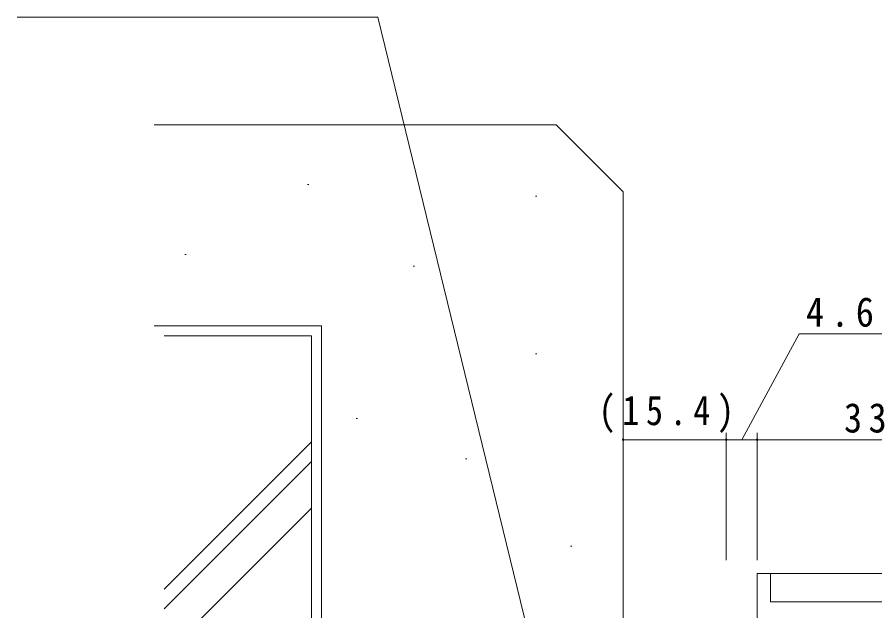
# Model space of a CAD drawing. Units: millimetres, scale not verified. Extents: x -594 to 539, y -420 to 386.
# Drawn here: x -114.4 to 13.6, y -95.6 to -6.9 of the extents above; entities that cross this region are included whole.
import ezdxf

# ---------------------------------------------------------------- set-up
doc = ezdxf.new("R2010")
doc.units = ezdxf.units.MM
doc.header["$LTSCALE"] = 2
for name, color, linetype, lineweight in [('0-3_YKK_11', 7, 'Continuous', 9), ('0-4_YKK_12', 2, 'Continuous', 9), ('0-5_YSS_K', 3, 'Continuous', 9), ('0-7_YKK_D', 6, 'Continuous', 9)]:
    doc.layers.add(name, color=color, linetype=linetype, lineweight=lineweight)
doc.styles.add('ＭＳ ゴシック', font='')
doc.styles.get('ＭＳ ゴシック').set_extended_font_data('MS Gothic')

msp = doc.modelspace()

# ---------------------------------------------------------------- linework, layer by layer
at = {"layer": '0-3_YKK_11'}
for p, q in [((-4, -90), (-4, -98)), ((-2, -90), (-4, -90)), ((-2, -94.2), (-2, -90)), ((29, -94.2), (-2, -94.2))]:
    msp.add_line(p, q, dxfattribs=at)
at = {"layer": '0-4_YKK_12'}
msp.add_line((-2.3, -90), (146.5, -90), dxfattribs=at)
at = {"layer": '0-5_YSS_K'}
for p, q in [((-94, -23), (-34, -23)), ((-24, -33), (-34, -23)), ((-70.91, -31.923), (-71.11, -31.923)), ((-24, -98), (-24, -33)), ((-36.855, -33.656), (-37.055, -33.656)), ((-89.2, -42.374), (-89.4, -42.374)), ((-55.146, -44.108), (-55.346, -44.108)), ((-94, -53), (-69, -53)), ((-69, -173), (-69, -53)), ((-70.5, -54.5), (-92.5, -54.5)), ((-70.5, -171.5), (-70.5, -54.5)), ((-36.855, -57.172), (-37.055, -57.172)), ((-63.636, -66.85), (-63.836, -66.85)), ((-92.5, -92.304), (-70.5, -70.304)), ((-47.307, -72.849), (-47.507, -72.849)), ((-92.5, -95.274), (-70.5, -73.274)), ((-92.5, -102.203), (-70.5, -80.203)), ((-31.63, -85.914), (-31.83, -85.914))]:
    msp.add_line(p, q, dxfattribs=at)
at = {"layer": '0-7_YKK_D'}
for p, q in [((-60.589, -6.931), (-114.449, -6.931)), ((-36.513, -105.571), (-60.589, -6.931)), ((-6.302, -70), (2.303, -54.205)), ((2.303, -54.205), (15.503, -54.205)), ((-24, -88), (-24, -69)), ((-8.6, -88), (-8.6, -69)), ((-8.6, -88), (-8.6, -69)), ((-4.003, -88), (-4.003, -69)), ((-4.003, -88), (-4.003, -69)), ((-8.6, -70), (-24, -70)), ((-4.003, -70), (-8.6, -70)), ((29, -70), (-4.003, -70))]:
    msp.add_line(p, q, dxfattribs=at)
for centre, start, end in [((-24, -70), 0, 180), ((-24, -70), 180, 0), ((-8.6, -70), 0, 180), ((-8.6, -70), 0, 180), ((-8.6, -70), 180, 0), ((-8.6, -70), 180, 0), ((-4.003, -70), 0, 180), ((-4.003, -70), 0, 180), ((-4.003, -70), 180, 0), ((-4.003, -70), 180, 0)]:
    msp.add_arc(centre, 0.106, start, end, dxfattribs=at)

# ---------------------------------------------------------------- texts
at = {"layer": '0-7_YKK_D', "color": 7, "char_height": 4.399, "attachment_point": 7, "style": 'ＭＳ ゴシック'}
for s, insert in [('\\T1.38;\\W0.9;4.6', (3.303, -53.205)), ('\\T1.39;\\W0.85;(15.4)', (-27.66, -69)), ('\\T1.36;\\W0.9;33', (8.978, -69))]:
    msp.add_mtext(s, dxfattribs=dict(at, insert=insert))

doc.saveas('drawing.dxf')
